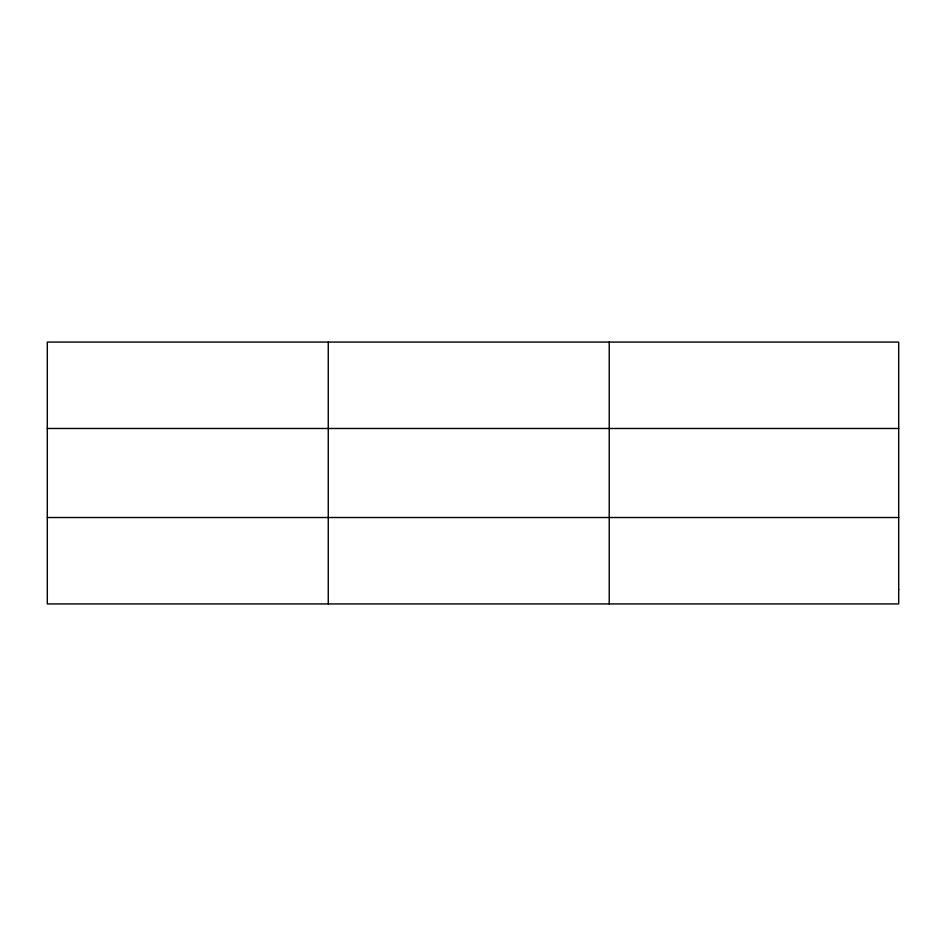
<?xml version="1.0" encoding="UTF-8"?>
<svg xmlns="http://www.w3.org/2000/svg" width="946" height="946" viewBox="0 0 946 946"><rect width="100%" height="100%" fill="white"/><g stroke="black" fill="none" stroke-linecap="round" stroke-linejoin="round"><path stroke-width="1.42" d="M328.262 342.074L328.262 603.926M609.224 342.074L609.224 603.926M47.3 428.479L898.7 428.479M47.3 517.521L898.7 517.521M898.7 589.524L898.7 603.926L47.3 603.926L47.3 342.074L898.7 342.074L898.7 589.524"/></g></svg>
